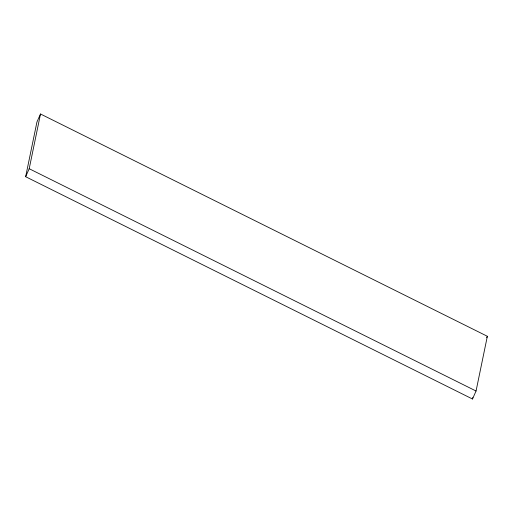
<?xml version="1.0" encoding="UTF-8"?>
<svg xmlns="http://www.w3.org/2000/svg" width="513" height="513" viewBox="0 0 513 513"><rect width="100%" height="100%" fill="white"/><g stroke="black" fill="none" stroke-linecap="round" stroke-linejoin="round"><path stroke-width="0.77" d="M25.65 176.716L36.949 121.979L40.501 113.989L487.35 336.284L476.051 391.021L472.499 399.011L25.65 176.716L29.203 168.719L40.501 113.989M472.499 399.011L472.826 397.447M486.702 337.74L487.35 336.284M29.203 168.719L476.051 391.021"/></g></svg>
